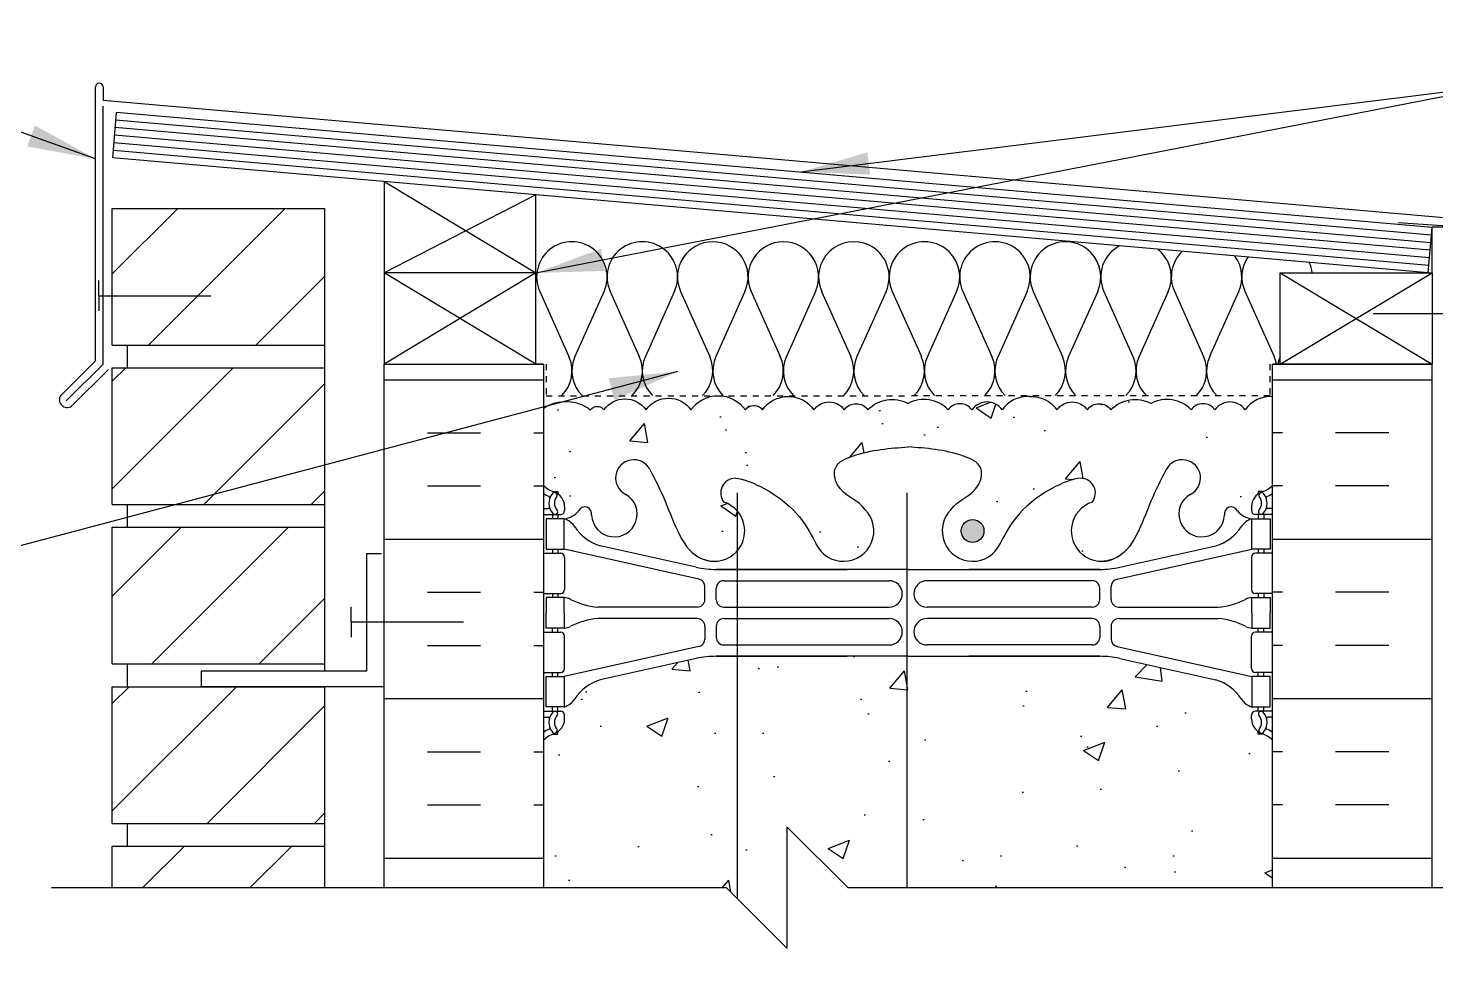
# Model space of a CAD drawing. Header units: inches. Extents: x 98 to 222, y 127 to 205.
# Drawn here: x 179.39 to 202.56, y 189.45 to 204.85 of the extents above; entities that cross this region are included whole.
import ezdxf

# ---------------------------------------------------------------- set-up
doc = ezdxf.new("R2010")
doc.units = ezdxf.units.IN
doc.header["$LTSCALE"] = 0.5
doc.header["$MEASUREMENT"] = 0
doc.linetypes.add('DASHED2', pattern=[0.375, 0.25, -0.125])
for name, color, linetype in [('HATCH', 12, 'Continuous'), ('line25', 2, 'Continuous'), ('LINE3', 3, 'Continuous'), ('LINE50', 5, 'Continuous'), ('LINE9', 9, 'Continuous'), ('TEXT', 4, 'Continuous'), ('Web_Edge', 9, 'Continuous')]:
    doc.layers.add(name, color=color, linetype=linetype)
doc.styles.add('DIM', font='romans.shx', dxfattribs={"width": 0.7})
doc.dimstyles.new('ext_12', dxfattribs={"dimscale": 12, "dimtxt": 0.09375, "dimasz": 0.09375, "dimexe": 0.09375, "dimexo": 0.0625, "dimgap": 0.0625, "dimtad": 1, "dimdec": 1, "dimzin": 3, "dimdsep": 46, "dimlunit": 4, "dimtxsty": 'DIM', "dimcen": 0.09, "dimdle": 0.09375, "dimclrt": 4, "dimadec": 0, "dimazin": 0, "dimtfac": 1, "dimtdec": 1, "dimtmove": 2, "dimatfit": 3, "dimfxl": 1, "dimfrac": 2, "dimtolj": 1, "dimtzin": 0, "dimarcsym": 0})

msp = doc.modelspace()

# ---------------------------------------------------------------- hatches: boundary and pattern name
at = {"layer": 'HATCH'}
h = msp.add_hatch(dxfattribs=at)
h.set_pattern_fill('ANSI31', color=256, scale=10, style=0)
h.set_pattern_definition([(45, (182.5116, 186.6356), (-0.883883, 0.883883), [])])
h.paths.add_polyline_path([(184.271, 188.197), (180.771, 188.197), (180.771, 185.885), (184.271, 185.885)])
h.paths.add_polyline_path([(184.271, 191.385), (180.771, 191.385), (180.771, 190.697), (184.271, 190.697)])
h.paths.add_polyline_path([(184.271, 194.01), (180.771, 194.01), (180.771, 191.76), (184.271, 191.76)])
h.paths.add_polyline_path([(184.271, 196.635), (180.771, 196.635), (180.771, 194.385), (184.271, 194.385)])
h.paths.add_polyline_path([(184.271, 199.26), (180.771, 199.26), (180.771, 197.01), (184.271, 197.01)])
h.paths.add_polyline_path([(184.271, 201.885), (180.771, 201.885), (180.771, 199.635), (184.271, 199.635)])
h.paths.add_polyline_path([(184.271, 154.01), (180.771, 154.01), (180.771, 152.137), (184.271, 152.137)])
h.paths.add_polyline_path([(184.271, 156.635), (180.771, 156.635), (180.771, 154.385), (184.271, 154.385)])
h.paths.add_polyline_path([(184.271, 159.26), (180.771, 159.26), (180.771, 157.01), (184.271, 157.01)])
h.paths.add_polyline_path([(184.271, 161.885), (182.233, 161.885), (180.771, 161.885), (180.771, 159.635), (184.271, 159.635)])
h.paths.add_polyline_path([(184.271, 164.51), (180.771, 164.51), (180.771, 162.26), (184.271, 162.26)])
h.paths.add_polyline_path([(184.271, 167.135), (180.771, 167.135), (180.771, 164.885), (184.271, 164.885)])
h.paths.add_polyline_path([(184.271, 169.76), (180.771, 169.76), (180.771, 167.51), (184.271, 167.51)])
h.paths.add_polyline_path([(184.271, 172.385), (180.771, 172.385), (180.771, 170.135), (184.271, 170.135)])
h.paths.add_polyline_path([(184.271, 175.01), (180.771, 175.01), (180.771, 172.76), (184.271, 172.76)])
h.paths.add_polyline_path([(184.271, 177.635), (180.771, 177.635), (180.771, 175.385), (184.271, 175.385)])
h.paths.add_polyline_path([(184.271, 180.26), (180.771, 180.26), (180.771, 178.01), (184.271, 178.01)])
h.paths.add_polyline_path([(184.271, 182.885), (180.771, 182.885), (180.771, 180.635), (184.271, 180.635)])
h.paths.add_polyline_path([(184.271, 185.51), (180.771, 185.51), (180.771, 183.26), (184.271, 183.26)])
h = msp.add_hatch(dxfattribs=at)
h.set_pattern_fill('INSUL', color=256, scale=7, style=0)
h.set_pattern_definition([(0, (-2738.293, -215.6878), (0, 2.625), []), (0, (-2738.293, -214.8128), (0, 2.625), [0.875, -0.875]), (0, (-2738.293, -213.9378), (0, 2.625), [0.875, -0.875])])
h.paths.add_polyline_path([(185.244, 190.697), (187.869, 190.697), (187.869, 199.322), (187.181, 199.322), (187.181, 199.822), (185.681, 199.822), (185.681, 199.322), (185.244, 199.322)])
h = msp.add_hatch(dxfattribs=at)
h.set_pattern_fill('INSUL', color=256, scale=7, style=0)
h.set_pattern_definition([(180, (3126.03, -215.6878), (0, 2.625), []), (180, (3126.03, -214.8128), (0, 2.625), [0.875, -0.875]), (180, (3126.03, -213.9378), (0, 2.625), [0.875, -0.875])])
h.paths.add_polyline_path([(199.869, 190.697), (202.494, 190.697), (202.494, 199.322), (202.056, 199.322), (202.056, 199.822), (200.556, 199.822), (200.556, 199.322), (199.869, 199.322)])
h = msp.add_hatch(dxfattribs=at)
h.set_pattern_fill('AR-CONC', color=256, scale=0.5)
h.set_pattern_definition([(50, (0, 0), (3.5863, -0.31376), [0.375, -4.125]), (355, (0, 0), (-0.693757, 3.76096), [0.3, -3.3]), (100.4514, (0.299, -0.026), (2.892544, 3.4472), [0.3187, -3.50571]), (46.1842, (0, 1), (5.33621, -0.827596), [0.5625, -6.1875]), (96.6356, (0.4447, 0.931), (4.67331, 4.87059), [0.47805, -5.25857]), (351.1842, (0, 1), (4.67331, 4.87059), [0.45, -4.95]), (21, (0.5, 0.75), (2.984535, -2.013094), [0.375, -4.125]), (326, (0.5, 0.75), (1.216577, 3.62575), [0.3, -3.3]), (71.4514, (0.7487, 0.5822), (4.20111, 1.612656), [0.3187, -3.50571]), (37.5, (0, 0), (0.060799, 1.664469), [0, -3.26, 0, -3.35, 0, -3.3125]), (7.5, (0, 0), (1.315348, 1.972059), [0, -1.91, 0, -3.185, 0, -1.2625]), (327.5, (-1.115, 0), (2.669112, -0.1127744), [0, -1.25, 0, -3.9, 0, -5.175]), (317.5, (-1.615, 0), (2.91593, 0.500525), [0, -1.625, 0, -2.59, 0, -3.675])])
edge = h.paths.add_edge_path()
edge.add_arc((199.84, 198.271), 0.517, 86.8807, 145)
edge.add_arc((199.167, 198.393), 0.305, 35, 145)
edge.add_arc((198.724, 198.432), 0.236, 35, 145)
edge.add_arc((198.13, 198.185), 0.554, 43.7294, 118.173)
edge.add_arc((197.607, 198.185), 0.554, 61.827, 136.2706)
edge.add_arc((197.013, 198.432), 0.236, 35, 145)
edge.add_arc((196.57, 198.393), 0.305, 35, 145)
edge.add_arc((195.897, 198.271), 0.517, 35, 93.1193)
edge.add_arc((195.84, 198.271), 0.517, 86.8807, 145)
edge.add_arc((195.167, 198.393), 0.305, 35, 145)
edge.add_arc((194.724, 198.432), 0.236, 35, 145)
edge.add_arc((194.13, 198.185), 0.554, 43.7294, 118.173)
edge.add_arc((193.607, 198.185), 0.554, 61.827, 136.2706)
edge.add_arc((193.013, 198.432), 0.236, 35, 145)
edge.add_arc((192.57, 198.393), 0.305, 35, 145)
edge.add_arc((191.897, 198.271), 0.517, 35, 145)
edge.add_arc((191.332, 198.469), 0.172, 35, 145)
edge.add_arc((190.744, 198.254), 0.546, 35, 145)
edge.add_arc((189.927, 198.309), 0.451, 35, 145)
edge.add_arc((189.21, 198.325), 0.423, 35, 145)
edge.add_arc((188.754, 198.49), 0.135, 35, 145)
edge.add_arc((188.238, 198.04), 0.665, 52.4676, 123.7755)
edge.add_line((187.869, 198.593), (187.869, 197.322))
edge.add_arc((188.215, 197.683), 0.5, 226.2109, 246.4218)
edge.add_line((188.015, 197.224), (188.105, 197.224))
edge.add_line((188.105, 197.224), (188.105, 197.183))
edge.add_arc((187.965, 196.976), 0.25, 0, 55.9442, ccw=False)
edge.add_line((188.215, 196.976), (188.215, 196.908))
edge.add_arc((188.152, 196.908), 0.0625, -90, 0, ccw=False)
edge.add_line((188.152, 196.846), (188.105, 196.846))
edge.add_line((188.105, 196.846), (188.105, 196.776))
edge.add_line((188.105, 196.776), (188.21, 196.776))
edge.add_arc((188.172, 197.125), 0.352, 276.1291, 321.5331)
edge.add_arc((188.549, 196.857), 0.113, -12.1844, 154.0569, ccw=False)
edge.add_arc((189.035, 196.852), 0.375, 182.9237, 419.8675)
edge.add_arc((189.355, 197.446), 0.3, 27.597, 243.9425, ccw=False)
edge.add_spline(control_points=[(189.62, 197.585), (189.706, 197.418), (189.959, 196.928), (190.154, 196.247), (190.479, 196.116)], knot_values=[0, 0, 0, 0, 0.579211, 1.703896, 1.703896, 1.703896, 1.703896], degree=3, periodic=0)
edge.add_spline(control_points=[(190.479, 196.116), (190.529, 196.097), (190.583, 196.084), (190.64, 196.076)], knot_values=[1.703896, 1.703896, 1.703896, 1.703896, 1.875321, 1.875321, 1.875321, 1.875321], degree=3, periodic=0)
edge.add_arc((190.681, 196.574), 0.5, 265.2926, 431.7937)
edge.add_arc((191.027, 197.199), 0.242, 90, 218.2327, ccw=False)
edge.add_spline(control_points=[(191.027, 197.441), (191.148, 197.443), (191.968, 197.091), (192.213, 196.644), (192.352, 196.364)], knot_values=[0.038125, 0.038125, 0.038125, 0.038125, 0.320663, 1.237398, 1.237398, 1.237398, 1.237398], degree=3, periodic=0)
edge.add_spline(control_points=[(192.362, 196.345), (192.359, 196.351), (192.355, 196.358), (192.352, 196.364)], knot_values=[1.237398, 1.237398, 1.237398, 1.237398, 1.258119, 1.258119, 1.258119, 1.258119], degree=3, periodic=0)
edge.add_arc((192.806, 196.574), 0.5, 208.0183, 404.1875)
edge.add_spline(control_points=[(193.165, 196.922), (193.057, 197.085), (192.697, 197.176), (192.62, 197.672), (193.168, 197.908), (193.572, 197.936), (193.869, 197.957)], knot_values=[0.229407, 0.229407, 0.229407, 0.229407, 0.844432, 1.128849, 1.464331, 2.389004, 2.389004, 2.389004, 2.389004], degree=3, periodic=0)
edge.add_spline(control_points=[(193.869, 197.957), (194.165, 197.936), (194.569, 197.908), (195.117, 197.672), (195.04, 197.176), (194.68, 197.085), (194.573, 196.922)], knot_values=[0.229407, 0.229407, 0.229407, 0.229407, 1.15408, 1.489562, 1.773979, 2.389004, 2.389004, 2.389004, 2.389004], degree=3, periodic=0)
edge.add_arc((194.931, 196.574), 0.5, 135.8125, 331.9817)
edge.add_spline(control_points=[(195.375, 196.345), (195.379, 196.351), (195.382, 196.358), (195.385, 196.364)], knot_values=[1.237398, 1.237398, 1.237398, 1.237398, 1.258119, 1.258119, 1.258119, 1.258119], degree=3, periodic=0)
edge.add_spline(control_points=[(195.385, 196.364), (195.524, 196.644), (195.769, 197.091), (196.589, 197.443), (196.71, 197.441)], knot_values=[0.038125, 0.038125, 0.038125, 0.038125, 0.95486, 1.237398, 1.237398, 1.237398, 1.237398], degree=3, periodic=0)
edge.add_arc((196.71, 197.199), 0.242, -38.2327, 90, ccw=False)
edge.add_arc((197.056, 196.574), 0.5, 108.2063, 274.7074)
edge.add_spline(control_points=[(197.097, 196.076), (197.154, 196.084), (197.208, 196.097), (197.258, 196.116)], knot_values=[1.703896, 1.703896, 1.703896, 1.703896, 1.875321, 1.875321, 1.875321, 1.875321], degree=3, periodic=0)
edge.add_spline(control_points=[(197.258, 196.116), (197.583, 196.247), (197.778, 196.928), (198.031, 197.418), (198.117, 197.585)], knot_values=[0, 0, 0, 0, 1.124685, 1.703896, 1.703896, 1.703896, 1.703896], degree=3, periodic=0)
edge.add_arc((198.383, 197.446), 0.3, -63.9425, 153.0565, ccw=False)
edge.add_arc((198.702, 196.852), 0.375, 120.1325, 357.0763)
edge.add_arc((199.188, 196.857), 0.113, 25.9431, 192.1844, ccw=False)
edge.add_arc((199.565, 197.125), 0.352, 218.4669, 263.8709)
edge.add_line((199.528, 196.776), (199.633, 196.776))
edge.add_line((199.633, 196.776), (199.633, 196.846))
edge.add_line((199.633, 196.846), (199.585, 196.846))
edge.add_arc((199.585, 196.908), 0.0625, 180, 270, ccw=False)
edge.add_line((199.523, 196.908), (199.523, 196.976))
edge.add_arc((199.773, 196.976), 0.25, 124.0558, 180, ccw=False)
edge.add_line((199.633, 197.183), (199.633, 197.224))
edge.add_line((199.633, 197.224), (199.723, 197.224))
edge.add_arc((199.523, 197.683), 0.5, 293.5782, 313.7891)
edge.add_line((199.869, 197.322), (199.869, 198.787))
h.paths.add_polyline_path([(197.353, 194.474, 0.054974), (197.026, 194.51), (193.869, 194.51), (190.711, 194.51, 0.054974), (190.384, 194.474), (188.803, 194.121, 0.180914), (188.385, 193.81, -0.155529), (188.21, 193.676), (188.105, 193.676), (188.105, 193.606), (188.152, 193.606, -0.414214), (188.215, 193.543), (188.215, 193.476, -0.249069), (188.105, 193.268), (188.105, 193.227), (188.015, 193.227, 0.088416), (187.869, 193.129), (187.869, 190.697), (190.882, 190.697), (191.882, 189.697), (191.882, 191.697), (192.882, 190.697), (199.869, 190.697), (199.869, 193.129, 0.088416), (199.723, 193.227), (199.633, 193.227), (199.633, 193.268, -0.249069), (199.523, 193.476), (199.523, 193.543, -0.414214), (199.585, 193.606), (199.633, 193.606), (199.633, 193.676), (199.528, 193.676, -0.155529), (199.352, 193.81, 0.180914), (198.934, 194.121)])
h.paths.add_polyline_path([(199.869, 188.197), (192.882, 188.197), (191.882, 189.197), (191.882, 187.197), (190.882, 188.197), (187.869, 188.197), (187.869, 185.389, 0.088416), (188.015, 185.292), (188.105, 185.292), (188.105, 185.25, -0.249069), (188.215, 185.043), (188.215, 184.975, -0.414214), (188.152, 184.913), (188.105, 184.913), (188.105, 184.843), (188.21, 184.843, -0.168672), (188.396, 184.693, 0.17445), (188.803, 184.397), (190.384, 184.045, 0.054974), (190.711, 184.008), (193.869, 184.008), (197.026, 184.008, 0.054974), (197.353, 184.045), (198.934, 184.397, 0.17445), (199.342, 184.693, -0.168672), (199.528, 184.843), (199.633, 184.843), (199.633, 184.913), (199.585, 184.913, -0.414214), (199.523, 184.975), (199.523, 185.043, -0.249069), (199.633, 185.25), (199.633, 185.292), (199.723, 185.292, 0.088416), (199.869, 185.389)])
edge = h.paths.add_edge_path()
edge.add_arc((199.523, 180.836), 0.5, 46.2109, 66.4218)
edge.add_line((199.723, 181.294), (199.633, 181.294))
edge.add_line((199.633, 181.294), (199.633, 181.336))
edge.add_arc((199.773, 181.543), 0.25, 180, 235.9442, ccw=False)
edge.add_line((199.523, 181.543), (199.523, 181.61))
edge.add_arc((199.585, 181.61), 0.0625, 90, 180, ccw=False)
edge.add_line((199.585, 181.673), (199.633, 181.673))
edge.add_line((199.633, 181.673), (199.633, 181.743))
edge.add_line((199.633, 181.743), (199.528, 181.743))
edge.add_arc((199.565, 181.393), 0.352, 96.1291, 141.5331)
edge.add_arc((199.188, 181.662), 0.113, 167.8156, 334.0569, ccw=False)
edge.add_arc((198.702, 181.666), 0.375, 2.9237, 239.8675)
edge.add_arc((198.383, 181.073), 0.3, -152.403, 63.9425, ccw=False)
edge.add_spline(control_points=[(198.117, 180.934), (198.031, 181.1), (197.778, 181.591), (197.583, 182.271), (197.258, 182.402)], knot_values=[0, 0, 0, 0, 0.579211, 1.703896, 1.703896, 1.703896, 1.703896], degree=3, periodic=0)
edge.add_spline(control_points=[(197.258, 182.402), (197.208, 182.422), (197.154, 182.434), (197.097, 182.443)], knot_values=[1.703896, 1.703896, 1.703896, 1.703896, 1.875321, 1.875321, 1.875321, 1.875321], degree=3, periodic=0)
edge.add_arc((197.056, 181.944), 0.5, 85.2926, 251.7937)
edge.add_arc((196.71, 181.32), 0.242, -90, 38.2327, ccw=False)
edge.add_spline(control_points=[(196.71, 181.078), (196.589, 181.076), (195.769, 181.427), (195.524, 181.874), (195.385, 182.154)], knot_values=[0.038125, 0.038125, 0.038125, 0.038125, 0.320663, 1.237398, 1.237398, 1.237398, 1.237398], degree=3, periodic=0)
edge.add_spline(control_points=[(195.375, 182.173), (195.379, 182.167), (195.382, 182.161), (195.385, 182.154)], knot_values=[1.237398, 1.237398, 1.237398, 1.237398, 1.258119, 1.258119, 1.258119, 1.258119], degree=3, periodic=0)
edge.add_arc((194.931, 181.944), 0.5, 28.0183, 224.1875)
edge.add_spline(control_points=[(194.573, 181.596), (194.68, 181.433), (195.04, 181.342), (195.117, 180.847), (194.569, 180.611), (194.165, 180.582), (193.869, 180.562)], knot_values=[0.229407, 0.229407, 0.229407, 0.229407, 0.844432, 1.128849, 1.464331, 2.389004, 2.389004, 2.389004, 2.389004], degree=3, periodic=0)
edge.add_spline(control_points=[(193.869, 180.562), (193.572, 180.582), (193.168, 180.611), (192.62, 180.847), (192.697, 181.342), (193.057, 181.433), (193.165, 181.596)], knot_values=[0.229407, 0.229407, 0.229407, 0.229407, 1.15408, 1.489562, 1.773979, 2.389004, 2.389004, 2.389004, 2.389004], degree=3, periodic=0)
edge.add_arc((192.806, 181.944), 0.5, 315.8125, 515.2184)
edge.add_spline(control_points=[(192.362, 182.173), (192.359, 182.167), (192.355, 182.161), (192.352, 182.154)], knot_values=[1.237398, 1.237398, 1.237398, 1.237398, 1.258119, 1.258119, 1.258119, 1.258119], degree=3, periodic=0)
edge.add_spline(control_points=[(192.352, 182.154), (192.213, 181.874), (191.968, 181.427), (191.148, 181.076), (191.027, 181.078)], knot_values=[0.038125, 0.038125, 0.038125, 0.038125, 0.95486, 1.237398, 1.237398, 1.237398, 1.237398], degree=3, periodic=0)
edge.add_arc((191.027, 181.32), 0.242, 141.7673, 270, ccw=False)
edge.add_arc((190.681, 181.944), 0.5, 288.2063, 454.7074)
edge.add_spline(control_points=[(190.64, 182.443), (190.583, 182.434), (190.529, 182.422), (190.479, 182.402)], knot_values=[1.703896, 1.703896, 1.703896, 1.703896, 1.875321, 1.875321, 1.875321, 1.875321], degree=3, periodic=0)
edge.add_spline(control_points=[(190.479, 182.402), (190.154, 182.271), (189.959, 181.591), (189.706, 181.1), (189.62, 180.934)], knot_values=[0, 0, 0, 0, 1.124685, 1.703896, 1.703896, 1.703896, 1.703896], degree=3, periodic=0)
edge.add_arc((189.355, 181.073), 0.3, 116.0575, 333.0797, ccw=False)
edge.add_arc((189.035, 181.666), 0.375, 300.1325, 537.0763)
edge.add_arc((188.549, 181.662), 0.113, -154.0569, 12.1844, ccw=False)
edge.add_arc((188.172, 181.393), 0.352, 38.4669, 83.8709)
edge.add_line((188.21, 181.743), (188.105, 181.743))
edge.add_line((188.105, 181.743), (188.105, 181.673))
edge.add_line((188.105, 181.673), (188.152, 181.673))
edge.add_arc((188.152, 181.61), 0.0625, 0, 90, ccw=False)
edge.add_line((188.215, 181.61), (188.215, 181.543))
edge.add_arc((187.965, 181.543), 0.25, 304.0558, 360, ccw=False)
edge.add_line((188.105, 181.336), (188.105, 181.294))
edge.add_line((188.105, 181.294), (188.015, 181.294))
edge.add_arc((188.215, 180.836), 0.5, 113.5782, 133.7891)
edge.add_line((187.869, 181.197), (187.869, 179.197))
edge.add_line((187.869, 179.197), (187.869, 177.502))
edge.add_line((187.869, 177.502), (187.945, 177.502))
edge.add_line((187.945, 177.502), (187.944, 178.503))
edge.add_arc((188.44, 178.448), 0.499, 90.4562, 173.5797, ccw=False)
edge.add_line((188.436, 178.947), (197.77, 178.947))
edge.add_arc((197.633, 178.821), 0.186, -41.8195, 42.6425, ccw=False)
edge.add_line((197.772, 178.697), (200.556, 178.697))
edge.add_line((200.556, 178.697), (200.556, 179.197))
edge.add_line((200.556, 179.197), (199.869, 179.197))
edge.add_line((199.869, 179.197), (199.869, 181.197))
h.paths.add_polyline_path([(197.086, 179.049), (197.086, 179.174), (197.461, 179.174), (197.461, 179.049, -1), (197.461, 178.987), (197.086, 178.987, -1)], flags=16)
h.paths.add_polyline_path([(194.897, 175.949), (195.089, 178.697), (188.438, 178.697, 0.366745), (188.194, 178.486), (188.194, 177.502), (188.233, 177.502), (188.233, 176.302), (187.869, 176.302), (187.869, 175.552), (188.233, 175.552), (188.233, 174.352), (187.869, 174.352), (187.869, 173.602), (188.233, 173.602), (188.233, 172.402), (187.869, 172.402), (187.869, 171.652), (188.233, 171.652), (188.233, 170.738, -0.03624), (188.256, 170.711, -0.520567), (188.416, 170.711, -0.520567), (188.637, 170.711, -0.520567), (188.918, 170.711, -0.520567), (189.104, 170.711, -0.520567), (189.332, 170.711, -0.507124), (189.55, 170.711, -0.498871), (189.671, 170.697, -0.520567), (189.874, 170.697, -0.520567), (190.081, 170.697, -0.520567), (190.219, 170.697, -0.520567), (190.357, 170.697, -0.520567), (190.756, 170.697, -0.520567), (190.916, 170.697, -0.520567), (191.137, 170.697, -0.520567), (191.418, 170.697, -0.520567), (191.604, 170.697, -0.520567), (191.832, 170.697, -0.507124), (192.05, 170.697, -0.507124), (192.269, 170.697, -0.520567), (192.496, 170.697, -0.520567), (192.683, 170.697, -0.520567), (192.964, 170.697, -0.520567), (193.185, 170.697, -0.520567), (193.345, 170.697, -0.520567), (193.743, 170.697, -0.520567), (193.882, 170.697, -0.520567), (194.02, 170.697, -0.520567), (194.226, 170.697, -0.520567), (194.43, 170.697, -0.139119), (194.458, 170.725, -0.755743), (194.556, 171.072), (194.72, 173.415), (194.845, 175.202, 0.932515)])
h.paths.add_polyline_path([(198.396, 177.197), (198.396, 178.697), (197.772, 178.697), (197.367, 178.697), (197.367, 178.299), (197.274, 178.111), (197.18, 178.299), (197.18, 178.697), (195.089, 178.697), (194.897, 175.949, -0.932515), (194.845, 175.202), (194.72, 173.415), (196.165, 173.567, -0.559194)])
h.paths.add_polyline_path([(199.342, 155.7, 0.17445), (198.934, 155.996), (197.353, 156.349, 0.054974), (197.026, 156.385), (193.869, 156.385), (190.711, 156.385, 0.054974), (190.384, 156.349), (188.803, 155.996, 0.17445), (188.396, 155.7, -0.168672), (188.21, 155.551), (188.105, 155.551), (188.105, 155.481), (188.152, 155.481, -0.414214), (188.215, 155.418), (188.215, 155.351, -0.249069), (188.105, 155.143), (188.105, 155.102), (188.015, 155.102, 0.088416), (187.869, 155.004), (187.869, 152.137), (190.861, 152.137), (191.861, 153.137), (191.861, 152.137), (191.861, 151.137), (192.861, 152.137), (199.869, 152.137), (199.869, 155.004, 0.088416), (199.723, 155.102), (199.633, 155.102), (199.633, 155.143, -0.249069), (199.523, 155.351), (199.523, 155.418, -0.414214), (199.585, 155.481), (199.633, 155.481), (199.633, 155.551), (199.528, 155.551, -0.168672)])
h.paths.add_polyline_path([(198.396, 177.197, 0.559194), (196.165, 173.567, 1.788289)])
at = {"layer": 'LINE3'}
h = msp.add_hatch(color=256, dxfattribs=at)
h.paths.add_polyline_path([(195.115, 196.608, 0.831395), (194.747, 196.608)])
h.paths.add_polyline_path([(195.119, 196.574, 0.045935), (195.115, 196.608), (194.747, 196.608, 0.045935), (194.744, 196.574, 1)])

# ---------------------------------------------------------------- linework, layer by layer
at = {"layer": 'HATCH'}
for p, q in [((180.494, 199.373), (180.494, 203.884)), ((180.619, 203.884), (180.619, 203.658)), ((203.585, 201.649), (180.619, 203.658)), ((180.619, 199.322), (180.619, 203.566)), ((202.471, 201.32), (180.821, 203.214)), ((202.482, 201.444), (180.832, 203.338)), ((202.45, 201.071), (180.799, 202.965)), ((202.46, 201.195), (180.81, 203.089)), ((202.439, 200.946), (180.789, 202.84)), ((185.259, 202.324), (187.744, 200.822)), ((187.744, 202.106), (185.244, 200.822)), ((203.244, 201.556), (201.937, 201.647)), ((187.744, 199.322), (185.244, 200.822)), ((187.744, 200.822), (185.244, 199.322)), ((199.994, 199.322), (202.494, 200.822)), ((199.994, 200.822), (202.494, 199.322)), ((187.807, 200.518), (188.286, 199.445)), ((188.865, 200.519), (188.387, 199.445)), ((188.966, 200.518), (189.445, 199.445)), ((190.025, 200.519), (189.546, 199.445)), ((190.125, 200.518), (190.604, 199.445)), ((191.185, 200.518), (190.705, 199.445)), ((191.286, 200.518), (191.766, 199.445)), ((192.346, 200.518), (191.866, 199.445)), ((192.447, 200.518), (192.927, 199.445)), ((193.507, 200.518), (193.028, 199.445)), ((193.608, 200.518), (194.088, 199.445)), ((194.668, 200.518), (194.189, 199.445)), ((194.77, 200.518), (195.249, 199.445)), ((195.829, 200.518), (195.35, 199.445)), ((195.931, 200.518), (196.41, 199.445)), ((196.99, 200.518), (196.511, 199.445)), ((197.092, 200.518), (197.571, 199.445)), ((198.151, 200.518), (197.672, 199.445)), ((198.253, 200.519), (198.732, 199.446)), ((199.313, 200.519), (198.833, 199.446)), ((199.414, 200.519), (199.893, 199.446)), ((180.494, 199.373), (179.925, 198.805)), ((180.619, 199.322), (180.013, 198.716)), ((180.707, 199.233), (180.102, 198.628))]:
    msp.add_line(p, q, dxfattribs=at)
at = {"layer": 'HATCH', "color": 6, "linetype": 'DASHED2', "ltscale": 0.5}
for points in [[(186.556, 199.322), (187.913, 199.322), (187.913, 198.801), (193.869, 198.801)], [(201.181, 199.322), (199.825, 199.322), (199.825, 198.801), (193.869, 198.801)]]:
    msp.add_lwpolyline(points, dxfattribs=at)
at = {"layer": 'HATCH'}
for points in [[(187.869, 198.593, -0.321585), (188.644, 198.568, -0.520567), (188.864, 198.568, -0.520567), (189.557, 198.568, -0.520567), (190.296, 198.568, -0.520567), (191.191, 198.568, -0.520567), (191.473, 198.568, -0.520567), (192.32, 198.568, -0.520567), (192.82, 198.568, -0.520567), (193.207, 198.568, -0.336749), (193.869, 198.673)], [(195.869, 198.787, 0.259173), (195.417, 198.568, 0.520567), (194.917, 198.568, 0.520567), (194.53, 198.568, 0.336749), (193.869, 198.673)], [(195.869, 198.787, -0.259173), (196.32, 198.568, -0.520567), (196.82, 198.568, -0.520567), (197.207, 198.568, -0.336749), (197.869, 198.673)], [(199.869, 198.787, 0.259173), (199.417, 198.568, 0.520567), (198.917, 198.568, 0.520567), (198.53, 198.568, 0.336749), (197.869, 198.673)]]:
    msp.add_lwpolyline(points, format="xyb", dxfattribs=at)
for centre, radius, start, end in [((180.556, 203.884), 0.0625, 0, 180), ((188.336, 200.755), 0.58, 335.9664, 204.0694), ((189.495, 200.755), 0.58, 335.9664, 204.0694), ((190.651, 200.755), 0.577, 89.6769, 204.2169), ((190.659, 200.755), 0.577, 335.7834, 90.4023), ((191.812, 200.755), 0.577, 89.5977, 204.2166), ((191.82, 200.755), 0.577, 335.7831, 90.3231), ((192.976, 200.755), 0.579, 64.3407, 204.1188), ((192.981, 200.755), 0.577, 335.7831, 64.7825), ((194.138, 200.755), 0.58, 44.4136, 204.1148), ((194.142, 200.755), 0.577, 335.7831, 44.7269), ((195.299, 200.755), 0.58, 44.4136, 204.1148), ((195.303, 200.755), 0.577, 335.7831, 44.7269), ((196.46, 200.755), 0.58, 44.4136, 204.1148), ((196.464, 200.755), 0.577, 335.7831, 44.7269), ((197.621, 200.755), 0.58, 118.2171, 204.1148), ((197.621, 200.755), 0.58, 44.4136, 51.7829), ((197.625, 200.755), 0.577, 335.7831, 44.7269), ((198.782, 200.756), 0.58, 133.5743, 204.1148), ((198.786, 200.755), 0.577, 335.7831, 36.6599), ((199.943, 200.756), 0.58, 145.8764, 204.1148), ((199.948, 200.756), 0.577, 6.5812, 24.2672), ((187.757, 199.209), 0.58, 315.3149, 24.0694), ((188.916, 199.209), 0.58, 155.9664, 224.6851), ((188.916, 199.209), 0.58, 315.3149, 24.0694), ((190.075, 199.209), 0.58, 155.9664, 224.6851), ((190.075, 199.209), 0.58, 315.3149, 24.0694), ((191.235, 199.209), 0.58, 155.9306, 224.6851), ((191.236, 199.209), 0.58, 315.3149, 24.0694), ((192.396, 199.209), 0.58, 155.9306, 224.6851), ((192.397, 199.209), 0.58, 315.3149, 24.0694), ((193.557, 199.209), 0.58, 155.9306, 224.6851), ((193.558, 199.209), 0.58, 315.3149, 24.0694), ((194.718, 199.209), 0.58, 155.9306, 224.6851), ((194.72, 199.209), 0.58, 315.3149, 24.0694), ((195.879, 199.209), 0.58, 155.9306, 224.6851), ((195.881, 199.209), 0.58, 315.3149, 24.0694), ((197.04, 199.209), 0.58, 155.9306, 224.6851), ((197.042, 199.209), 0.58, 315.3149, 24.0694), ((198.201, 199.209), 0.58, 155.9306, 224.6851), ((198.203, 199.209), 0.58, 315.3149, 24.0694), ((199.363, 199.209), 0.58, 155.9306, 224.6851), ((199.364, 199.209), 0.58, 11.1823, 24.0694), ((200.524, 199.209), 0.58, 155.9306, 168.8177), ((180.028, 198.732), 0.127, 144.7902, 305.2098), ((191.234, 199.209), 0.58, 270, 273.6965), ((191.236, 199.209), 0.58, 280.1122, 281.3565)]:
    msp.add_arc(centre, radius, start, end, dxfattribs=at)
at = {"layer": 'line25'}
for p, q in [((180.778, 202.716), (180.843, 203.463)), ((202.493, 201.569), (180.843, 203.463)), ((202.428, 200.822), (180.778, 202.716)), ((185.244, 202.325), (185.244, 199.322)), ((187.744, 199.322), (187.744, 202.106)), ((180.771, 199.635), (180.771, 201.885)), ((180.771, 201.885), (184.271, 201.885)), ((184.271, 194.265), (184.271, 201.885)), ((202.428, 200.822), (202.493, 201.569)), ((202.494, 200.822), (202.494, 201.573)), ((202.994, 201.573), (202.494, 201.573)), ((187.744, 200.822), (185.244, 200.822)), ((180.771, 199.635), (184.271, 199.635)), ((181.021, 199.26), (181.021, 199.635)), ((181.021, 199.26), (181.021, 199.635)), ((180.771, 197.01), (180.771, 199.26)), ((180.771, 199.26), (184.271, 199.26)), ((185.244, 199.322), (187.744, 199.322)), ((187.869, 199.322), (187.744, 199.322)), ((187.869, 199.322), (187.869, 190.697)), ((199.869, 199.322), (199.994, 199.322)), ((199.869, 190.697), (199.869, 199.322)), ((180.771, 197.01), (184.271, 197.01)), ((181.021, 196.635), (181.021, 197.01)), ((181.021, 196.635), (181.021, 197.01)), ((180.771, 194.385), (180.771, 196.635)), ((180.771, 196.635), (184.271, 196.635)), ((180.771, 194.385), (184.271, 194.385)), ((181.021, 194.01), (181.021, 194.385)), ((181.021, 194.01), (181.021, 194.385)), ((180.771, 191.76), (180.771, 194.01)), ((180.771, 194.01), (184.271, 194.01)), ((184.271, 190.697), (184.271, 194.015)), ((180.771, 191.76), (184.271, 191.76)), ((181.021, 191.385), (181.021, 191.76)), ((181.021, 191.385), (181.021, 191.76)), ((180.771, 190.697), (180.771, 191.385)), ((180.771, 191.385), (184.271, 191.385))]:
    msp.add_line(p, q, dxfattribs=at)
msp.add_lwpolyline([(202.494, 200.822), (202.494, 199.322), (199.994, 199.322), (199.994, 200.822)], close=True, dxfattribs=at)
at = {"layer": 'LINE3'}
for p, q in [((191.058, 197.201), (191.058, 190.521)), ((193.849, 197.201), (193.849, 190.697))]:
    msp.add_line(p, q, dxfattribs=at)
msp.add_circle((194.931, 196.574), 0.188, dxfattribs=at)
at = {"layer": 'LINE50'}
for p, q in [((185.244, 199.322), (187.869, 199.322)), ((185.244, 190.697), (185.244, 199.322)), ((199.869, 199.322), (202.494, 199.322)), ((202.494, 190.697), (202.494, 199.322))]:
    msp.add_line(p, q, dxfattribs=at)
at = {"layer": 'LINE9'}
for p, q in [((180.55, 200.447), (180.55, 200.697)), ((180.55, 200.447), (182.396, 200.447)), ((180.55, 200.447), (180.55, 200.197)), ((203.372, 200.151), (201.526, 200.151)), ((184.955, 196.202), (184.955, 194.265)), ((184.955, 196.202), (185.205, 196.202)), ((184.705, 195.077), (184.705, 195.327)), ((184.705, 195.077), (186.551, 195.077)), ((184.705, 195.077), (184.705, 194.827)), ((184.955, 194.265), (182.233, 194.265)), ((182.233, 194.265), (182.233, 194.015)), ((182.233, 194.015), (185.233, 194.015)), ((191.882, 189.697), (191.882, 191.697)), ((192.882, 190.697), (191.882, 191.697)), ((190.882, 190.697), (179.771, 190.697)), ((190.882, 190.697), (191.882, 189.697)), ((203.994, 190.697), (192.882, 190.697))]:
    msp.add_line(p, q, dxfattribs=at)
at = {"layer": 'Web_Edge'}
for p, q in [((188.015, 197.224), (188.105, 197.224)), ((188.105, 197.224), (188.105, 197.183)), ((199.723, 197.224), (199.633, 197.224)), ((199.633, 197.224), (199.633, 197.183)), ((187.869, 196.946), (187.946, 196.946)), ((188.215, 196.976), (188.215, 196.908)), ((199.523, 196.976), (199.523, 196.908)), ((199.869, 196.946), (199.791, 196.946)), ((187.869, 196.846), (188.152, 196.846)), ((188.015, 196.846), (188.015, 196.776)), ((188.105, 196.846), (188.105, 196.776)), ((199.869, 196.846), (199.585, 196.846)), ((199.633, 196.846), (199.633, 196.776)), ((199.723, 196.846), (199.723, 196.776)), ((188.015, 196.276), (188.015, 196.206)), ((188.105, 196.276), (188.105, 196.206)), ((190.427, 195.779), (188.21, 196.276)), ((190.384, 195.977), (188.803, 196.33)), ((197.31, 195.779), (199.528, 196.276)), ((197.353, 195.977), (198.934, 196.33)), ((199.633, 196.276), (199.633, 196.206)), ((199.723, 196.276), (199.723, 196.206)), ((187.869, 196.206), (188.152, 196.206)), ((188.215, 196.143), (188.215, 195.608)), ((199.523, 196.143), (199.523, 195.608)), ((199.869, 196.206), (199.585, 196.206)), ((190.711, 195.941), (192.869, 195.941)), ((193.869, 195.941), (190.711, 195.941)), ((193.869, 195.941), (197.026, 195.941)), ((197.026, 195.941), (194.869, 195.941)), ((190.525, 195.445), (190.525, 195.657)), ((190.712, 195.446), (190.712, 195.63)), ((190.837, 195.755), (193.557, 195.755)), ((196.9, 195.755), (194.181, 195.755)), ((197.025, 195.446), (197.025, 195.63)), ((197.212, 195.445), (197.212, 195.657)), ((187.869, 195.546), (188.152, 195.546)), ((188.015, 195.546), (188.015, 195.476)), ((188.105, 195.546), (188.105, 195.476)), ((190.4, 195.32), (188.762, 195.32)), ((190.837, 195.321), (193.557, 195.321)), ((196.9, 195.321), (194.181, 195.321)), ((197.337, 195.32), (198.975, 195.32)), ((199.869, 195.546), (199.585, 195.546)), ((199.633, 195.546), (199.633, 195.476)), ((199.723, 195.546), (199.723, 195.476)), ((190.4, 195.131), (188.762, 195.131)), ((190.837, 195.131), (193.557, 195.131)), ((196.9, 195.131), (194.181, 195.131)), ((197.337, 195.131), (198.975, 195.131)), ((187.869, 194.906), (188.152, 194.906)), ((188.015, 194.906), (188.015, 194.976)), ((188.105, 194.906), (188.105, 194.976)), ((190.525, 195.006), (190.525, 194.794)), ((190.712, 195.006), (190.712, 194.822)), ((197.025, 195.006), (197.025, 194.822)), ((197.212, 195.006), (197.212, 194.794)), ((199.869, 194.906), (199.585, 194.906)), ((199.633, 194.906), (199.633, 194.976)), ((199.723, 194.906), (199.723, 194.976)), ((190.427, 194.672), (188.21, 194.176)), ((188.215, 194.308), (188.215, 194.843)), ((190.837, 194.697), (193.557, 194.697)), ((196.9, 194.697), (194.181, 194.697)), ((197.31, 194.672), (199.528, 194.176)), ((199.523, 194.308), (199.523, 194.843)), ((190.384, 194.474), (188.803, 194.121)), ((190.711, 194.51), (192.869, 194.51)), ((193.869, 194.51), (190.711, 194.51)), ((193.869, 194.51), (197.026, 194.51)), ((197.026, 194.51), (194.869, 194.51)), ((197.353, 194.474), (198.934, 194.121)), ((187.869, 194.246), (188.152, 194.246)), ((188.015, 194.176), (188.015, 194.246)), ((188.105, 194.176), (188.105, 194.246)), ((199.869, 194.246), (199.585, 194.246)), ((199.633, 194.176), (199.633, 194.246)), ((199.723, 194.176), (199.723, 194.246)), ((187.869, 193.606), (188.152, 193.606)), ((187.869, 193.506), (187.946, 193.506)), ((188.015, 193.606), (188.015, 193.676)), ((188.105, 193.606), (188.105, 193.676)), ((188.215, 193.476), (188.215, 193.543)), ((199.523, 193.476), (199.523, 193.543)), ((199.869, 193.606), (199.585, 193.606)), ((199.633, 193.606), (199.633, 193.676)), ((199.723, 193.606), (199.723, 193.676)), ((199.869, 193.506), (199.791, 193.506)), ((188.105, 193.227), (188.105, 193.268)), ((199.633, 193.227), (199.633, 193.268)), ((188.015, 193.227), (188.105, 193.227)), ((199.723, 193.227), (199.633, 193.227))]:
    msp.add_line(p, q, dxfattribs=at)
for points in [[(187.91, 196.276), (188.21, 196.276), (188.21, 196.776), (187.91, 196.776)], [(199.828, 196.276), (199.528, 196.276), (199.528, 196.776), (199.828, 196.776)], [(187.91, 194.176), (188.21, 194.176), (188.21, 193.676), (187.91, 193.676)], [(199.828, 194.176), (199.528, 194.176), (199.528, 193.676), (199.828, 193.676)]]:
    msp.add_lwpolyline(points, close=True, dxfattribs=at)
for points in [[(188.21, 195.226), (188.21, 195.476), (187.91, 195.476), (187.91, 195.226)], [(199.528, 195.226), (199.528, 195.476), (199.828, 195.476), (199.828, 195.226)], [(188.21, 195.226), (188.21, 194.976), (187.91, 194.976), (187.91, 195.226)], [(199.528, 195.226), (199.528, 194.976), (199.828, 194.976), (199.828, 195.226)]]:
    msp.add_lwpolyline(points, dxfattribs=at)
for centre, radius, start, end in [((189.355, 197.446), 0.3, 27.597, 243.9425), ((198.383, 197.446), 0.3, 296.0575, 152.403), ((191.027, 197.199), 0.242, 90, 218.2327), ((196.71, 197.199), 0.242, 321.7673, 90), ((188.215, 197.683), 0.5, 226.2109, 250.5288), ((188.215, 197.683), 0.6, 234.7832, 245.0748), ((188.208, 197.03), 0.25, 140.1145, 222.4609), ((188.05, 197.161), 0.045, 321.448, 139.1879), ((187.965, 196.976), 0.25, 0, 70.5288), ((189.035, 196.852), 0.375, 182.9237, 59.8675), ((198.702, 196.852), 0.375, 120.1325, 357.0763), ((199.773, 196.976), 0.25, 109.4712, 180), ((199.687, 197.161), 0.045, 40.8121, 218.552), ((199.523, 197.683), 0.5, 289.4712, 313.7891), ((199.529, 197.03), 0.25, 317.5391, 39.8855), ((199.523, 197.683), 0.6, 294.9252, 305.2168), ((187.947, 196.965), 0.0196, 269.4032, 15.4901), ((187.952, 197.12), 0.021, 343.464, 63.9957), ((188.208, 197.03), 0.16, 140.0001, 222.4609), ((188.549, 196.857), 0.113, 347.8156, 154.0569), ((190.681, 196.574), 0.5, 246.2139, 71.7937), ((197.056, 196.574), 0.5, 108.2063, 293.7861), ((199.188, 196.857), 0.113, 25.9431, 192.1844), ((199.529, 197.03), 0.16, 317.5391, 39.9999), ((199.785, 197.12), 0.021, 116.0043, 196.536), ((199.79, 196.965), 0.0196, 164.5099, 270.5968), ((188.057, 196.892), 0.045, 222.4609, 42.4609), ((188.152, 196.908), 0.0625, 270, 0), ((188.172, 197.125), 0.352, 276.1291, 321.5331), ((188.087, 196.433), 0.364, 34.9775, 70.3387), ((192.806, 196.574), 0.5, 204.819, 44.1875), ((194.931, 196.574), 0.5, 135.8125, 335.181), ((199.565, 197.125), 0.352, 218.4669, 263.8709), ((199.65, 196.433), 0.364, 109.6613, 145.0225), ((199.585, 196.908), 0.0625, 180, 270), ((199.68, 196.892), 0.045, 137.5391, 317.5391), ((189.01, 197.044), 0.743, 212.7919, 253.8107), ((198.727, 197.044), 0.743, 286.1893, 327.2081), ((188.152, 196.143), 0.0625, 0, 90), ((199.585, 196.143), 0.0625, 90, 180), ((190.711, 197.441), 1.5, 257.4135, 270), ((197.026, 197.441), 1.5, 270, 282.5865), ((188.152, 195.608), 0.0625, 270, 0), ((190.4, 195.657), 0.125, 0, 77.3767), ((190.837, 195.63), 0.125, 90, 180), ((193.557, 195.538), 0.217, 270, 90), ((194.181, 195.538), 0.217, 90, 270), ((196.9, 195.63), 0.125, 0, 90), ((197.337, 195.657), 0.125, 102.6233, 180), ((199.585, 195.608), 0.0625, 180, 270), ((188.205, 195.257), 0.219, 60.4937, 88.92), ((188.851, 196.487), 1.17, 242.6365, 265.6505), ((190.4, 195.445), 0.125, 270, 0), ((190.837, 195.446), 0.125, 180, 270), ((196.9, 195.446), 0.125, 270, 360), ((197.337, 195.445), 0.125, 180, 270), ((198.886, 196.487), 1.17, 274.3495, 297.3635), ((199.532, 195.257), 0.219, 91.08, 119.5063), ((188.851, 193.965), 1.17, 94.3495, 117.3635), ((190.4, 195.006), 0.125, 0, 90), ((190.837, 195.006), 0.125, 90, 180), ((193.557, 194.914), 0.217, 270, 90), ((194.181, 194.914), 0.217, 90, 270), ((196.9, 195.006), 0.125, 0, 90), ((197.337, 195.006), 0.125, 90, 180), ((198.886, 193.965), 1.17, 62.6365, 85.6505), ((188.152, 194.843), 0.0625, 0, 90), ((188.205, 195.194), 0.219, 271.08, 299.5063), ((199.532, 195.194), 0.219, 240.4937, 268.92), ((199.585, 194.843), 0.0625, 90, 180), ((190.4, 194.794), 0.125, 282.6233, 0), ((190.837, 194.822), 0.125, 180, 270), ((196.9, 194.822), 0.125, 270, 0), ((197.337, 194.794), 0.125, 180, 257.3767), ((190.711, 193.01), 1.5, 90, 102.5865), ((197.026, 193.01), 1.5, 77.4135, 90), ((188.152, 194.308), 0.0625, 270, 0), ((199.585, 194.308), 0.0625, 180, 270), ((189.01, 193.407), 0.743, 106.1893, 147.2081), ((198.727, 193.407), 0.743, 32.7919, 73.8107), ((188.087, 194.018), 0.364, 289.6613, 325.0225), ((199.65, 194.018), 0.364, 214.9775, 250.3387), ((187.947, 193.486), 0.0196, 344.5099, 90.5968), ((188.208, 193.421), 0.25, 137.5391, 219.8855), ((188.057, 193.559), 0.045, 317.5391, 137.5391), ((188.208, 193.421), 0.16, 137.5391, 219.9999), ((187.965, 193.476), 0.25, 289.4712, 360), ((188.152, 193.543), 0.0625, 360, 90), ((199.585, 193.543), 0.0625, 90, 180), ((199.773, 193.476), 0.25, 180, 250.5288), ((199.68, 193.559), 0.045, 42.4609, 222.4609), ((199.529, 193.421), 0.16, 320.0001, 42.4609), ((199.529, 193.421), 0.25, 320.1145, 42.4609), ((199.79, 193.486), 0.0196, 89.4032, 195.4901), ((188.215, 192.768), 0.6, 114.9252, 125.2168), ((188.215, 192.768), 0.5, 109.4712, 133.7891), ((187.952, 193.331), 0.021, 296.0043, 16.536), ((188.05, 193.29), 0.045, 220.8121, 38.552), ((199.687, 193.29), 0.045, 141.448, 319.1879), ((199.523, 192.768), 0.5, 46.2109, 70.5288), ((199.785, 193.331), 0.021, 163.464, 243.9957), ((199.523, 192.768), 0.6, 54.7832, 65.0748)]:
    msp.add_arc(centre, radius, start, end, dxfattribs=at)
for points, knots in [([(193.165, 196.922), (193.057, 197.085), (192.697, 197.176), (192.62, 197.672), (193.168, 197.908), (193.572, 197.936), (193.869, 197.957)], [0.229407, 0.229407, 0.229407, 0.229407, 0.844432, 1.128849, 1.464331, 2.389004, 2.389004, 2.389004, 2.389004]), ([(194.573, 196.922), (194.68, 197.085), (195.04, 197.176), (195.117, 197.672), (194.569, 197.908), (194.165, 197.936), (193.869, 197.957)], [0.229407, 0.229407, 0.229407, 0.229407, 0.844432, 1.128849, 1.464331, 2.389004, 2.389004, 2.389004, 2.389004]), ([(189.62, 197.585), (189.706, 197.418), (189.959, 196.928), (190.173, 196.178), (190.583, 196.084), (190.64, 196.076)], [0, 0, 0, 0, 0.579211, 1.703896, 1.875321, 1.875321, 1.875321, 1.875321]), ([(191.027, 197.441), (191.148, 197.443), (191.982, 197.085), (192.221, 196.629), (192.362, 196.345)], [0.038125, 0.038125, 0.038125, 0.038125, 0.320663, 1.258119, 1.258119, 1.258119, 1.258119]), ([(196.71, 197.441), (196.589, 197.443), (195.755, 197.085), (195.516, 196.629), (195.375, 196.345)], [0.038125, 0.038125, 0.038125, 0.038125, 0.320663, 1.258119, 1.258119, 1.258119, 1.258119]), ([(198.117, 197.585), (198.031, 197.418), (197.778, 196.928), (197.564, 196.178), (197.154, 196.084), (197.097, 196.076)], [0, 0, 0, 0, 0.579211, 1.703896, 1.875321, 1.875321, 1.875321, 1.875321])]:
    msp.add_open_spline(points, degree=3, knots=knots, dxfattribs=at)
for points in [[(190.712, 195.451), (190.712, 195.625)], [(197.025, 195.451), (197.025, 195.625)], [(190.712, 195.001), (190.712, 194.827)], [(197.025, 195.001), (197.025, 194.827)]]:
    msp.add_open_spline(points, degree=1, dxfattribs=at)

# ---------------------------------------------------------------- leaders
at = {"layer": 'TEXT'}
for points, override in [([(180.494, 202.7), (174.447, 204.852), (171.463, 204.852)], {"dimgap": 0.0625, "dimtad": 0}), ([(187.744, 200.822), (203.663, 203.921)], {"dimgap": 0.0625, "dimtad": 0}), ([(192.106, 202.485), (203.663, 203.921), (208.751, 203.921)], {"dimgap": 0.0625, "dimtad": 0}), ([(190.075, 199.197), (178.327, 196.085), (175.032, 196.085)], {"dimtad": 0})]:
    msp.add_leader(points, dimstyle='ext_12', override=override, dxfattribs=at)

doc.saveas('drawing.dxf')
